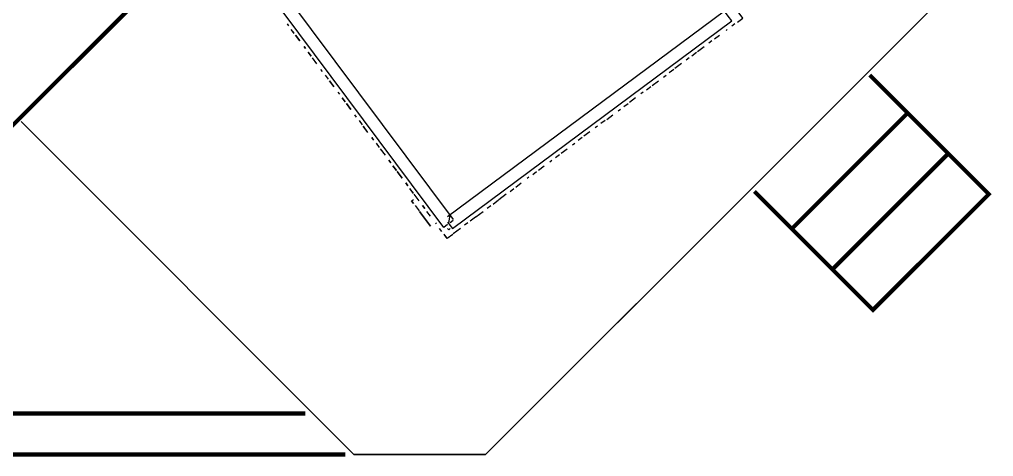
# Model space of a CAD drawing. Extents: x -57244 to 324435, y 15553 to 159369.
# Drawn here: x 169078 to 173833, y 110140 to 112275 of the extents above; entities that cross this region are included whole.
import ezdxf

# ---------------------------------------------------------------- set-up
doc = ezdxf.new("R2010")
doc.units = 0
doc.header["$LTSCALE"] = 2000
doc.header["$MEASUREMENT"] = 0
doc.layers.add('BASE', color=253, linetype='CONTINUOUS')

msp = doc.modelspace()

# ---------------------------------------------------------------- linework, layer by layer
at = {"layer": 'BASE', "linetype": 'Continuous'}
for p, q in [((175218, 114015.2, 500), (173234.3, 112031.5, 500)), ((169553, 113501.9, 4038.5), (171195.2, 111298.8, 4038.5)), ((170384, 112253.5, 2930.2), (170390.6, 112244.6, 2929.9)), ((170384.1, 112253.5, 2930.2), (170390.6, 112244.7, 2929.9)), ((170418.4, 112207.5, 2928.7), (170404.7, 112225.7, 2929.3)), ((170418.4, 112207.4, 2928.7), (170404.7, 112225.7, 2929.3)), ((172526.9, 112221.6, 2897.1), (172532.4, 112225.7, 2897.1)), ((172569.6, 112253.5, 2897.1), (172554.6, 112242.3, 2897.1)), ((170425.4, 112198, 2928.4), (170446.1, 112170.2, 2927.5)), ((170446.1, 112170.2, 2927.5), (170425.4, 112198, 2928.4)), ((170446.1, 112170.2, 2050), (170446.1, 112170.2, 2050)), ((172457.9, 112170.2, 2897.1), (172443.6, 112159.6, 2897.1)), ((172471.4, 112180.3, 2897.1), (172495.1, 112198, 2897.1)), ((170473.9, 112133, 2926.3), (170466.8, 112142.5, 2926.6)), ((170466.8, 112142.5, 2926.7), (170473.9, 112133, 2926.4)), ((172388.1, 112118.2, 2897.1), (172420.7, 112142.5, 2897.1)), ((170487.4, 112114.8, 2925.8), (170501.6, 112095.8, 2925.2)), ((170501.6, 112095.8, 2925.2), (170487.5, 112114.8, 2925.8)), ((170529.3, 112058.5, 2924), (170508.1, 112087, 2924.9)), ((170529.3, 112058.6, 2924), (170508.2, 112087, 2924.9)), ((172346.3, 112087, 2897.1), (172332.7, 112076.8, 2897.1)), ((172360.4, 112097.5, 2897.1), (172383.5, 112114.8, 2897.1)), ((170557.1, 112021.4, 2922.8), (170549.5, 112031.5, 2923.1)), ((170557.1, 112021.3, 2922.8), (170549.5, 112031.5, 2923.2)), ((172271.9, 112031.5, 2897.1), (172249.4, 112014.8, 2897.1)), ((172309.1, 112059.3, 2897.1), (172277.2, 112035.5, 2897.1)), ((170570.2, 112003.8, 2922.3), (170584.8, 111984.2, 2921.6)), ((170570.2, 112003.8, 2922.3), (170584.8, 111984.1, 2921.7)), ((172221.7, 111994.1, 2897.1), (172234.7, 112003.8, 2897.1)), ((170612.6, 111947, 2920.5), (170590.9, 111976, 2921.4)), ((170590.9, 111976, 2921.4), (170612.6, 111946.9, 2920.5)), ((172138.5, 111932.1, 2897.1), (172160.2, 111948.3, 2897.1)), ((172166.2, 111952.7, 2897.1), (172197.5, 111976, 2897.1)), ((170632.2, 111920.6, 2919.7), (170640.3, 111909.7, 2919.3)), ((170632.3, 111920.6, 2919.6), (170640.3, 111909.8, 2919.3)), ((170668.1, 111872.5, 2918.1), (170652.9, 111892.8, 2918.8)), ((170653, 111892.8, 2918.8), (170668.1, 111872.6, 2918.1)), ((172085.8, 111892.8, 2897.1), (172055.2, 111870, 2897.1)), ((172123, 111920.6, 2897.1), (172110.7, 111911.4, 2897.1)), ((170695.8, 111835.3, 2916.9), (170673.6, 111865.1, 2917.9)), ((170673.6, 111865.1, 2917.9), (170695.8, 111835.3, 2917)), ((171999.7, 111828.6, 2897.1), (172011.4, 111837.3, 2897.1)), ((172027.5, 111849.3, 2897.1), (172048.6, 111865.1, 2897.1)), ((170723.5, 111798.1, 2915.8), (170715, 111809.6, 2916.1)), ((170723.5, 111798.1, 2915.8), (170715, 111809.6, 2916.2)), ((171944.3, 111787.3, 2897.1), (171974.2, 111809.6, 2897.1)), ((170710.8, 110150.4, 500), (169086.7, 111777.4, 500)), ((170735.6, 111781.8, 2915.3), (170751.3, 111760.9, 2914.6)), ((170735.7, 111781.8, 2915.2), (170751.3, 111760.9, 2914.6)), ((170779, 111723.6, 2913.4), (170756.3, 111754.1, 2914.4)), ((170779, 111723.7, 2913.4), (170756.4, 111754.1, 2914.4)), ((171899.8, 111754.1, 2897.1), (171888.8, 111745.9, 2897.1)), ((171937, 111781.8, 2897.1), (171916.5, 111766.6, 2897.1)), ((170806.8, 111686.5, 2912.2), (170797.7, 111698.6, 2912.6)), ((170797.7, 111698.6, 2912.6), (170806.8, 111686.4, 2912.3)), ((171825.3, 111698.6, 2897.1), (171805.5, 111683.8, 2897.1)), ((171862.6, 111726.4, 2897.1), (171833.3, 111704.5, 2897.1)), ((170818.4, 111670.9, 2911.7), (170834.5, 111649.3, 2911.1)), ((170818.4, 111670.9, 2911.8), (170834.5, 111649.2, 2911.1)), ((171777.8, 111663.2, 2897.1), (171788.1, 111670.9, 2897.1)), ((170839.1, 111643.1, 2910.9), (170862.3, 111612.1, 2909.9)), ((170839.1, 111643.1, 2910.9), (170862.3, 111612, 2909.9)), ((171694.6, 111601.1, 2897.1), (171713.7, 111615.4, 2897.1)), ((171722.3, 111621.8, 2897.1), (171750.9, 111643.1, 2897.1)), ((170890, 111574.8, 2908.7), (170880.4, 111587.6, 2909.1)), ((170880.5, 111587.6, 2909.1), (170890, 111574.9, 2908.7)), ((170901.1, 111559.9, 2908.3), (170917.7, 111537.6, 2907.6)), ((170917.7, 111537.6, 2907.5), (170901.2, 111559.9, 2908.2)), ((171611.3, 111539.1, 2897.1), (171639.3, 111559.9, 2897.1)), ((171666.8, 111580.4, 2897.1), (171676.5, 111587.6, 2897.1)), ((170945.5, 111500.4, 2906.4), (170921.8, 111532.1, 2907.4)), ((170921.8, 111532.1, 2907.4), (170945.5, 111500.4, 2906.4)), ((171564.9, 111504.4, 2897.1), (171555.8, 111497.7, 2897.1)), ((171583.6, 111518.4, 2897.1), (171602.1, 111532.1, 2897.1)), ((170973.2, 111463.2, 2905.2), (170963.2, 111476.7, 2905.6)), ((170963.2, 111476.7, 2905.6), (170973.2, 111463.2, 2905.2)), ((171500.4, 111456.3, 2897.1), (171527.6, 111476.7, 2897.1)), ((171001, 111426, 2904), (170983.9, 111448.9, 2904.7)), ((171001, 111425.9, 2904), (170983.9, 111448.9, 2904.8)), ((171028.7, 111388.7, 2902.9), (171004.5, 111421.2, 2903.9)), ((171028.7, 111388.8, 2902.8), (171004.6, 111421.2, 2903.9)), ((171353.1, 110150.4, 500), (172637.8, 111435.1, 500)), ((171453.2, 111421.2, 2897.1), (171417.1, 111394.3, 2897.1)), ((171472.6, 111435.6, 2897.1), (171490.4, 111448.9, 2897.1)), ((170991.6, 111389.7, 830), (171001, 111377, 830)), ((171009.4, 111365.7, 850), (171028.7, 111339.7, 850)), ((171009.4, 111365.7, 830), (171028.7, 111339.7, 830)), ((171056.5, 111351.5, 2901.7), (171045.9, 111365.7, 2902.1)), ((171046, 111365.7, 2902.1), (171056.5, 111351.6, 2901.7)), ((171361.6, 111352.9, 2897.1), (171378.8, 111365.7, 2897.1)), ((171389.4, 111373.6, 2897.1), (171416, 111393.4, 2897.1)), ((171084.2, 111265.1, 830), (171030, 111337.9, 830)), ((171030, 111337.9, 850), (171084.2, 111265.1, 850)), ((171084.2, 111314.4, 2900.5), (171066.6, 111337.9, 2901.2)), ((171084.2, 111314.3, 2900.5), (171066.6, 111337.9, 2901.3)), ((171174.2, 111282.5, 4065.1), (171179.6, 111319.6, 4038.5)), ((171306.2, 111311.5, 2897.1), (171341.6, 111337.9, 2897.1)), ((171108, 111282.5, 2899.5), (171112, 111277.2, 2899.3)), ((171108, 111282.5, 2899.5), (171112, 111277.1, 2899.3)), ((171195.2, 111293.9, 4041.4), (171179.9, 111282.5, 4060.5)), ((171267.2, 111282.5, 2897.1), (171250.7, 111270.2, 2897.1)), ((171304.4, 111310.2, 2897.1), (171278.4, 111290.8, 2897.1)), ((171139.7, 111239.9, 2898.2), (171128.6, 111254.7, 2898.6)), ((171139.7, 111240, 2898.1), (171128.7, 111254.7, 2898.6)), ((171149.3, 111227, 2897.7), (171164.8, 111206.2, 2897.1)), ((171230, 111254.7, 2897.1), (171195.2, 111228.8, 2897.1))]:
    msp.add_line(p, q, dxfattribs=at)
for points, elevation in [([(169086.7, 111777.4), (170710.8, 110150.4), (171353.1, 110150.4), (175783.5, 114580.7), (173841.6, 116525.9)], 800), ([(173841.6, 116525.9), (175783.5, 114580.7), (171353.1, 110150.4), (170710.8, 110150.4), (169086.7, 111777.4)], 800), ([(171001, 111377), (170991.6, 111389.7), (171001, 111396.6)], 850), ([(171180.5, 111254.7), (171173.5, 111247.7), (171166.5, 111254.7)], 4038.5)]:
    msp.add_lwpolyline(points, dxfattribs=dict(at, elevation=elevation))
at = {"layer": 'BASE', "linetype": 'Continuous', "const_width": 20}
for points, elevation in [([(170013.1, 112725.1), (168509.1, 111223.7), (158982.1, 111232), (156743.8, 113474.2)], 1200), ([(172665.6, 111434.9), (172848.1, 111252.4), (173413.8, 111818.1), (173228.1, 112003.8)], 600), ([(173413.8, 111818.1), (173228.1, 112003.8)], -100), ([(173413.8, 111818.1), (173611.8, 111620.1), (173046.1, 111054.4), (172848.1, 111252.4)], 400), ([(173611.8, 111620.1), (173809.8, 111422.1), (173244.1, 110856.4), (173046.1, 111054.4)], 200), ([(173809.8, 111422.1), (173244.1, 110856.4), (172665.6, 111434.9)], -100), ([(170473.9, 110350.4), (156241.5, 110350.4)], 500), ([(170473.9, 110350.4), (156241.5, 110350.4)], -100), ([(156158.3, 110150.4), (170668.1, 110150.4)], 500), ([(156158.3, 110150.4), (170668.1, 110150.4)], -100)]:
    msp.add_lwpolyline(points, dxfattribs=dict(at, elevation=elevation))
at = {"layer": 'BASE', "linetype": 'Continuous', "extrusion": (-0.566978, -0.422606, 0.707065), "elevation": -141201.5}
msp.add_lwpolyline([(13076.3, 146927.3), (13076.3, 146895.6), (10308.3, 146895.6), (10308.3, 146909)], dxfattribs=at)
at = {"layer": 'BASE', "linetype": 'Continuous', "extrusion": (0.015132, -0.020303, 0.999679), "elevation": 3228.4}
msp.add_lwpolyline([(205464.1, -13043.7), (205496, -13043.7), (205495.9, -12304.4)], dxfattribs=at)
at = {"layer": 'BASE', "linetype": 'Continuous', "extrusion": (0.015216, -0.020381, 0.999676), "elevation": 3234.1}
msp.add_lwpolyline([(203719.9, -13210.8), (203685.1, -13210.8), (203685.2, -13184.9)], dxfattribs=at)
at = {"layer": 'BASE', "linetype": 'Continuous'}
msp.add_polyline3d([(171167.4, 111285.8, 4058.3), (171173.5, 111277.7, 4068.5), (171191.4, 111253.6, 4038.5), (172555.8, 112267.7, 4038.5), (172537.9, 112291.7, 4068.5), (172520, 112315.8, 4038.5), (171167.4, 111310.6, 4038.5)], dxfattribs=at)

doc.saveas('drawing.dxf')
